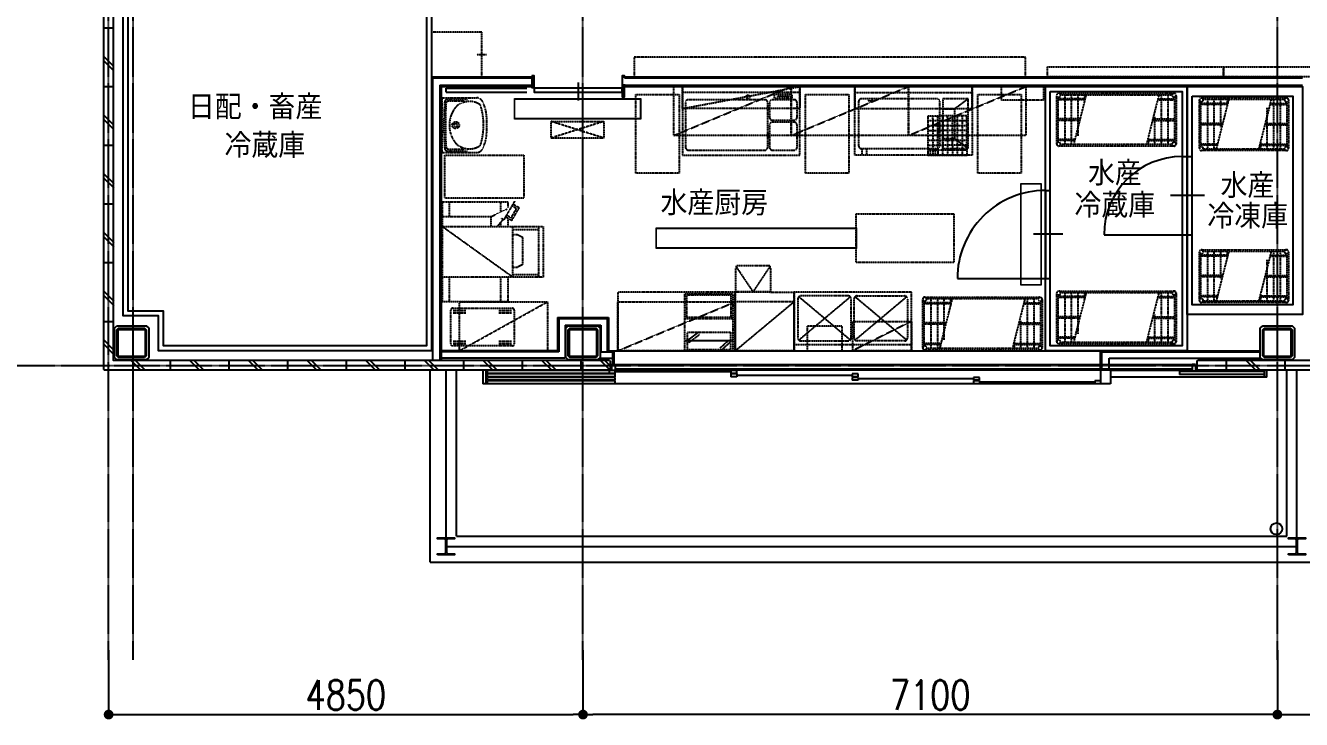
# Model space of a CAD drawing. Header units: millimetres. Extents: x 0 to 181737, y 0 to 59400.
# Drawn here: x 109000 to 122046, y 13956 to 21049 of the extents above; entities that cross this region are included whole.
import ezdxf
from ezdxf.enums import TextEntityAlignment as Align

# ---------------------------------------------------------------- set-up
doc = ezdxf.new("R2010")
doc.units = ezdxf.units.MM
doc.header["$LTSCALE"] = 0.2
for name, pattern in [('CENTER', [50.8, 31.75, -6.35, 6.35, -6.35]), ('HIDDEN', [9.525, 6.35, -3.175]), ('HIDDEN2', [0.1875, 0.125, -0.0625])]:
    doc.linetypes.add(name, pattern=pattern)
doc.layers.get('Defpoints').update_dxf_attribs({"color": 5})
for name, color, linetype in [('A_室名', 8, 'Continuous'), ('A_寸法', 7, 'Continuous'), ('A_建築', 8, 'Continuous'), ('A_建築（下図）', 8, 'Continuous'), ('A_建築（什器）', 8, 'Continuous'), ('A_建築（冷蔵・冷凍庫）', 8, 'Continuous'), ('A_建築（軽鉄下地）', 8, 'Continuous')]:
    doc.layers.add(name, color=color, linetype=linetype)
doc.layers.add('A_通芯', color=8, linetype='CENTER', plot=False)
doc.styles.add('Dim', font='simplex.shx', dxfattribs={"width": 0.8, "bigfont": 'extfont2.shx'})
doc.styles.add('MUSER', font='SIMPLEX.shx', dxfattribs={"height": 300, "bigfont": 'BIGFONT.shx'})
doc.styles.get("Standard").update_dxf_attribs({"font": 'simplex.shx', "width": 0.8, "bigfont": 'extfont2.shx'})
doc.dimstyles.new('1-1', dxfattribs={"dimtxt": 3, "dimasz": 1, "dimexe": 1, "dimexo": 0, "dimgap": 1, "dimtad": 1, "dimdec": 0, "dimtxsty": 'Dim', "dimblk": 'DOT', "dimcen": 0, "dimadec": 0, "dimazin": 0, "dimtfac": 1, "dimtdec": 0, "dimtix": 1, "dimtmove": 2, "dimatfit": 3, "dimldrblk": '引出矢', "dimfxl": 1, "dimarcsym": 0})

# ---------------------------------------------------------------- blocks, each defined once
blk = doc.blocks.new('_Dot')
at = {"color": 0, "linetype": 'ByBlock', "lineweight": -2}
blk.add_line((-0.5, 0), (-1, 0), dxfattribs=at)
at = {"color": 0, "linetype": 'ByBlock', "const_width": 0.5}
blk.add_lwpolyline([(-0.25, 0, 1), (0.25, 0, 1)], format="xyb", close=True, dxfattribs=at)
blk = doc.blocks.new('*D25')
at = {"layer": 'A_寸法', "lineweight": -2, "transparency": 16777216}
for p, q in [((109850, 14663), (109850, 14005)), ((114700, 14663), (114700, 14005)), ((109950, 14006), (114600, 14006))]:
    blk.add_line(p, q, dxfattribs=at)
at = {"layer": 'Defpoints', "color": 0}
for p in [(109850, 14663), (114700, 14663), (114700, 14006)]:
    blk.add_point(p, dxfattribs=at)
at = {"layer": 'A_寸法', "lineweight": -2, "transparency": 16777216, "xscale": 100, "yscale": 100, "zscale": 100, "rotation": 180}
blk.add_blockref('_Dot', (109850, 14006), dxfattribs=at)
at = {"layer": 'A_寸法', "lineweight": -2, "transparency": 16777216, "xscale": 100, "yscale": 100, "zscale": 100}
blk.add_blockref('_Dot', (114700, 14006), dxfattribs=at)
at = {"layer": 'A_寸法', "transparency": 16777216, "insert": (112275, 14206), "char_height": 300, "attachment_point": 5, "style": 'Dim'}
blk.add_mtext('4850', dxfattribs=at)
blk = doc.blocks.new('引出矢')
at = {"color": 0, "linetype": 'ByBlock', "lineweight": -2}
for p, q in [((-3.86, 1.04), (0, 0)), ((0, 0), (-1, 0)), ((-3.86, -1.04), (0, 0))]:
    blk.add_line(p, q, dxfattribs=at)
blk = doc.blocks.new('*D26')
at = {"layer": 'A_寸法', "lineweight": -2, "transparency": 16777216}
for p, q in [((114700, 14663), (114700, 14005)), ((121800, 14663), (121800, 14005)), ((121700, 14006), (114800, 14006))]:
    blk.add_line(p, q, dxfattribs=at)
at = {"layer": 'Defpoints', "color": 0, "transparency": 16777216}
for p in [(114700, 14663), (121800, 14663), (114700, 14006)]:
    blk.add_point(p, dxfattribs=at)
at = {"layer": 'A_寸法', "lineweight": -2, "transparency": 16777216, "xscale": 100, "yscale": 100, "zscale": 100, "rotation": 180}
blk.add_blockref('_Dot', (114700, 14006), dxfattribs=at)
at = {"layer": 'A_寸法', "lineweight": -2, "transparency": 16777216, "xscale": 100, "yscale": 100, "zscale": 100}
blk.add_blockref('_Dot', (121800, 14006), dxfattribs=at)
at = {"layer": 'A_寸法', "transparency": 16777216, "insert": (118250, 14206), "char_height": 300, "attachment_point": 5, "style": 'Dim'}
blk.add_mtext('7100', dxfattribs=at)
blk = doc.blocks.new('*D27')
at = {"layer": 'A_寸法', "lineweight": -2, "transparency": 16777216}
for p, q in [((121800, 14663), (121800, 14005)), ((129800, 14663), (129800, 14005)), ((121900, 14006), (129700, 14006))]:
    blk.add_line(p, q, dxfattribs=at)
at = {"layer": 'Defpoints', "color": 0, "transparency": 16777216}
for p in [(121800, 14663), (129800, 14663), (129800, 14006)]:
    blk.add_point(p, dxfattribs=at)
at = {"layer": 'A_寸法', "lineweight": -2, "transparency": 16777216, "xscale": 100, "yscale": 100, "zscale": 100, "rotation": 180}
blk.add_blockref('_Dot', (121800, 14006), dxfattribs=at)
at = {"layer": 'A_寸法', "lineweight": -2, "transparency": 16777216, "xscale": 100, "yscale": 100, "zscale": 100}
blk.add_blockref('_Dot', (129800, 14006), dxfattribs=at)
at = {"layer": 'A_寸法', "transparency": 16777216, "insert": (125800, 14206), "char_height": 300, "attachment_point": 5, "style": 'Dim'}
blk.add_mtext('8000', dxfattribs=at)

msp = doc.modelspace()

# ---------------------------------------------------------------- linework, layer by layer
at = {"layer": 'A_建築'}
for p, q in [((113150, 20525), (114175.97, 20525)), ((115125.97, 20525), (122057.5, 20525)), ((113250, 20425), (114175.97, 20425)), ((113250, 20425), (113250, 17625)), ((113300.97, 20368.5), (113300.97, 20408.5)), ((114650.97, 20467.25), (114650.97, 20282.75)), ((115125.97, 20425), (121674.65, 20425)), ((114440, 18065), (114960, 18065)), ((114440, 18065), (114440, 17725)), ((114960, 18065), (114960, 17725)), ((114440, 17725), (113250, 17725)), ((114960, 17725), (121625, 17725)), ((115017.47, 17585), (115017.47, 17725)), ((119992.47, 17525), (119992.47, 17725))]:
    msp.add_line(p, q, dxfattribs=at)
at = {"layer": 'A_建築', "linetype": 'HIDDEN', "ltscale": 5}
for p, q in [((113300.97, 20408.5), (114125.97, 20408.5)), ((113300.97, 20368.5), (114125.97, 20368.5))]:
    msp.add_line(p, q, dxfattribs=at)
at = {"layer": 'A_建築'}
for points in [[(114175.97, 20535), (114175.97, 20415), (114200.97, 20415), (114200.97, 20535)], [(114200.97, 20408.5), (114200.97, 20368.5), (115100.97, 20368.5), (115100.97, 20408.5)]]:
    msp.add_lwpolyline(points, close=True, dxfattribs=at)
msp.add_lwpolyline([(115125.97, 20512.53), (115125.97, 20535), (115100.97, 20535), (115100.97, 20320.03), (115125.97, 20320.03), (115125.97, 20449.87)], dxfattribs=at)
at = {"layer": 'A_建築', "linetype": 'Continuous', "lineweight": 0}
for points in [[(113999.26, 20302.56), (115291.26, 20302.56), (115291.26, 20092.56), (113999.26, 20092.56)], [(114002.26, 20299.56), (115288.26, 20299.56), (115288.26, 20095.56), (114002.26, 20095.56)], [(114004.26, 20297.56), (115286.26, 20297.56), (115286.26, 20097.56), (114004.26, 20097.56)], [(119175.27, 18393.48), (119175.27, 19435.48), (119385.27, 19435.48), (119385.27, 18393.48)], [(119178.27, 18396.48), (119178.27, 19432.48), (119382.27, 19432.48), (119382.27, 18396.48)], [(119180.27, 18398.48), (119180.27, 19430.48), (119380.27, 19430.48), (119380.27, 18398.48)]]:
    msp.add_lwpolyline(points, close=True, dxfattribs=at)
at = {"layer": 'A_建築', "linetype": 'Continuous', "lineweight": 0, "elevation": 790}
for points in [[(115446.95, 18980), (117497.31, 18980), (117497.31, 18770), (115446.95, 18770)], [(115449.95, 18977), (117494.31, 18977), (117494.31, 18773), (115449.95, 18773)], [(115451.95, 18975), (117492.31, 18975), (117492.31, 18775), (115451.95, 18775)]]:
    msp.add_lwpolyline(points, close=True, dxfattribs=at)
at = {"layer": 'A_建築（下図）', "color": 8, "linetype": 'Continuous'}
for p, q in [((109800, 17533.21), (109800, 35417)), ((109900, 17625.5), (109900, 35417)), ((109800, 21025), (109900, 21025)), ((109800, 20732.33), (109900, 20632.33)), ((109800, 20688), (109900, 20588)), ((109800, 20425), (109900, 20425)), ((109800, 20132.33), (109900, 20032.33)), ((109800, 20088), (109900, 19988)), ((109800, 19825), (109900, 19825)), ((109802.02, 19532.33), (109902.02, 19432.33)), ((109802.02, 19488), (109902.02, 19388)), ((109802.02, 19225), (109902.02, 19225)), ((109802.02, 18932.33), (109902.02, 18832.33)), ((109802.02, 18888), (109902.02, 18788)), ((109802.02, 18625), (109902.02, 18625)), ((109802.02, 18332.33), (109902.02, 18232.33)), ((109802.02, 18288), (109902.02, 18188)), ((109802.02, 18025), (109902.02, 18025)), ((109800, 17835.3), (109900, 17735.3)), ((109800, 17790.98), (109900, 17690.98)), ((114969.47, 17625), (109900.5, 17625)), ((110079.79, 17625), (110179.79, 17525)), ((110124.12, 17625), (110224.12, 17525)), ((110477.47, 17625), (110477.47, 17525)), ((110679.79, 17625), (110779.79, 17525)), ((110724.12, 17625), (110824.12, 17525)), ((111077.47, 17625), (111077.47, 17525)), ((111279.79, 17625), (111379.79, 17525)), ((111324.12, 17625), (111424.12, 17525)), ((111677.47, 17625), (111677.47, 17525)), ((111879.79, 17625), (111979.79, 17525)), ((111924.12, 17625), (112024.12, 17525)), ((112277.47, 17625), (112277.47, 17525)), ((112479.79, 17625), (112579.79, 17525)), ((112524.12, 17625), (112624.12, 17525)), ((112877.47, 17625), (112877.47, 17525)), ((113079.79, 17625), (113179.79, 17525)), ((113124.12, 17625), (113224.12, 17525)), ((113477.47, 17625), (113477.47, 17525)), ((113679.79, 17625), (113779.79, 17525)), ((113724.12, 17625), (113824.12, 17525)), ((114077.47, 17625), (114077.47, 17525)), ((114279.79, 17625), (114379.79, 17525)), ((114324.12, 17625), (114424.12, 17525)), ((114677.47, 17625), (114677.47, 17525)), ((114879.79, 17625), (114974.63, 17530.16)), ((114924.12, 17625), (114977.47, 17571.65)), ((114969.47, 17625), (114977.47, 17617)), ((114977.47, 17617), (114977.47, 17533)), ((120977.47, 17617), (120985.47, 17625)), ((120977.47, 17617), (120977.47, 17533)), ((128652, 17625), (120985.47, 17625)), ((121277.47, 17625), (121277.47, 17525)), ((121479.79, 17625), (121579.79, 17525)), ((121524.12, 17625), (121624.12, 17525)), ((121877.47, 17625), (121877.47, 17525)), ((109800.15, 17532.85), (109808, 17525)), ((114969.47, 17525), (109808, 17525)), ((114992, 17525), (109830.53, 17525)), ((113137, 15562), (113137, 17525)), ((113405, 15830), (113405, 17525)), ((113677.47, 17525), (113677.47, 17385)), ((113722.47, 17525), (113692.47, 17525)), ((113707.47, 17525), (113707.47, 17385)), ((115027.47, 17522.5), (114967.47, 17522.5)), ((114967.47, 17522.5), (114967.47, 17492.5)), ((115027.47, 17492.5), (114967.47, 17492.5)), ((114977.47, 17533), (114969.47, 17525)), ((114992.47, 17585), (114992.47, 17525)), ((114992.47, 17585), (115027.47, 17585)), ((114992.47, 17525), (115027.47, 17525)), ((115027.47, 17585), (115027.47, 17525)), ((115027.47, 17585), (120927.47, 17585)), ((115027.47, 17540), (120927.47, 17540)), ((119992.47, 17525), (115027.47, 17525)), ((115027.47, 17492.5), (115027.47, 17522.5)), ((116212.47, 17507.5), (115027.47, 17507.5)), ((115050, 17540), (120927.47, 17540)), ((116272.47, 17522.5), (116212.47, 17522.5)), ((116212.47, 17522.5), (116212.47, 17492.5)), ((116272.47, 17492.5), (116212.47, 17492.5)), ((116272.47, 17487.5), (116212.47, 17487.5)), ((116212.47, 17487.5), (116212.47, 17457.5)), ((116272.47, 17492.5), (116272.47, 17522.5)), ((116272.47, 17487.5), (116272.47, 17457.5)), ((117512.47, 17487.5), (117452.47, 17487.5)), ((117452.47, 17487.5), (117452.47, 17457.5)), ((117512.47, 17457.5), (117512.47, 17487.5)), ((119992.47, 17525), (119992.47, 17385)), ((120092.47, 17525), (119992.47, 17525)), ((120092.47, 17525), (120927.47, 17525)), ((120092.47, 17525), (120092.47, 17385)), ((120115, 17525), (120927.47, 17525)), ((121667.47, 17511), (120797.47, 17511)), ((120797.47, 17511), (120797.47, 17481)), ((120927.47, 17585), (120927.47, 17515)), ((120962.47, 17585), (120927.47, 17585)), ((120962.47, 17515), (120927.47, 17515)), ((120962.47, 17585), (120962.47, 17515)), ((120977.47, 17533), (120985.47, 17525)), ((125477.47, 17525), (120985.47, 17525)), ((128652, 17525), (121008, 17525)), ((121667.47, 17455), (121667.47, 17525)), ((121692.47, 17455), (121692.47, 17525)), ((121895, 15830), (121895, 17525)), ((113707.47, 17385), (113677.47, 17385)), ((119992.47, 17385), (113707.47, 17385)), ((116272.47, 17457.5), (116212.47, 17457.5)), ((117452.47, 17472.5), (116272.47, 17472.5)), ((117512.47, 17457.5), (117452.47, 17457.5)), ((117512.47, 17452.5), (117452.47, 17452.5)), ((117452.47, 17452.5), (117452.47, 17422.5)), ((117512.47, 17422.5), (117452.47, 17422.5)), ((117512.47, 17452.5), (117512.47, 17422.5)), ((118692.47, 17437.5), (117512.47, 17437.5)), ((118752.47, 17452.5), (118692.47, 17452.5)), ((118692.47, 17452.5), (118692.47, 17422.5)), ((118752.47, 17422.5), (118692.47, 17422.5)), ((118752.47, 17417.5), (118692.47, 17417.5)), ((118692.47, 17417.5), (118692.47, 17387.5)), ((118752.47, 17387.5), (118692.47, 17387.5)), ((118752.47, 17422.5), (118752.47, 17452.5)), ((118752.47, 17417.5), (118752.47, 17387.5)), ((119932.47, 17402.5), (118752.47, 17402.5)), ((119992.47, 17417.5), (119932.47, 17417.5)), ((119932.47, 17417.5), (119932.47, 17387.5)), ((119992.47, 17387.5), (119932.47, 17387.5)), ((120092.47, 17385), (119992.47, 17385)), ((121667.47, 17455), (120092.47, 17455)), ((121690, 17455), (120115, 17455)), ((121667.47, 17481), (120797.47, 17481)), ((121692.47, 17455), (121667.47, 17455)), ((113405, 15830), (121895, 15830)), ((113137, 15562), (122163, 15562))]:
    msp.add_line(p, q, dxfattribs=at)
at = {"layer": 'A_建築（下図）', "color": 8}
for p, q in [((113300, 15725), (113300, 17525)), ((113722.47, 17492.5), (113722.47, 17522.5)), ((115027.47, 17522.5), (113722.47, 17522.5)), ((115027.47, 17492.5), (113722.47, 17492.5)), ((113722.47, 17457.5), (113722.47, 17487.5)), ((115027.47, 17487.5), (113722.47, 17487.5)), ((115027.47, 17457.5), (115027.47, 17487.5)), ((122000, 15725), (122000, 17525)), ((115027.47, 17457.5), (113722.47, 17457.5)), ((113722.47, 17422.5), (113722.47, 17452.5)), ((115027.47, 17452.5), (113722.47, 17452.5)), ((115027.47, 17422.5), (113722.47, 17422.5)), ((113722.47, 17387.5), (113722.47, 17417.5)), ((115027.47, 17417.5), (113722.47, 17417.5)), ((115027.47, 17387.5), (113722.47, 17387.5)), ((115027.47, 17422.5), (115027.47, 17452.5)), ((115027.47, 17387.5), (115027.47, 17417.5)), ((113300, 15725), (122000, 15725))]:
    msp.add_line(p, q, dxfattribs=at)
at = {"layer": 'A_建築（下図）', "color": 8, "flags": 128}
for points in [[(109935.2, 17980), (110235.2, 17980), (110260.2, 17955), (110260.2, 17655), (110235.2, 17630), (109935.2, 17630), (109910.2, 17655), (109910.2, 17955), (109935.2, 17980)], [(114550, 17980), (114850, 17980), (114875, 17955), (114875, 17655), (114850, 17630), (114550, 17630), (114525, 17655), (114525, 17955), (114550, 17980)], [(121650, 17980), (121950, 17980), (121975, 17955), (121975, 17655), (121950, 17630), (121650, 17630), (121625, 17655), (121625, 17955), (121650, 17980)]]:
    msp.add_lwpolyline(points, close=True, dxfattribs=at)
at = {"layer": 'A_建築（下図）', "color": 8, "linetype": 'Continuous', "flags": 128}
for points in [[(110218.2, 17655), (109952.2, 17655), (109935.2, 17672), (109935.2, 17938), (109952.2, 17955), (110218.2, 17955), (110235.2, 17938), (110235.2, 17672), (110218.2, 17655)], [(110218.2, 17667), (109952.2, 17667), (109947.2, 17672), (109947.2, 17938), (109952.2, 17943), (110218.2, 17943), (110223.2, 17938), (110223.2, 17672), (110218.2, 17667)], [(114833, 17655), (114567, 17655), (114550, 17672), (114550, 17938), (114567, 17955), (114833, 17955), (114850, 17938), (114850, 17672), (114833, 17655)], [(114833, 17667), (114567, 17667), (114562, 17672), (114562, 17938), (114567, 17943), (114833, 17943), (114838, 17938), (114838, 17672), (114833, 17667)], [(121933, 17655), (121667, 17655), (121650, 17672), (121650, 17938), (121667, 17955), (121933, 17955), (121950, 17938), (121950, 17672), (121933, 17655)], [(121933, 17667), (121667, 17667), (121662, 17672), (121662, 17938), (121667, 17943), (121933, 17943), (121938, 17938), (121938, 17672), (121933, 17667)], [(113212.5, 15637.5), (113212.5, 15648.5), (113283.25, 15648.5), (113296.25, 15661.5), (113296.25, 15788.5), (113283.25, 15801.5), (113212.5, 15801.5), (113212.5, 15812.5), (113387.5, 15812.5), (113387.5, 15801.5), (113316.75, 15801.5), (113303.75, 15788.5), (113303.75, 15661.5), (113316.75, 15648.5), (113387.5, 15648.5), (113387.5, 15637.5), (113212.5, 15637.5)], [(121912.5, 15637.5), (121912.5, 15648.5), (121983.25, 15648.5), (121996.25, 15661.5), (121996.25, 15788.5), (121983.25, 15801.5), (121912.5, 15801.5), (121912.5, 15812.5), (122087.5, 15812.5), (122087.5, 15801.5), (122016.75, 15801.5), (122003.75, 15788.5), (122003.75, 15661.5), (122016.75, 15648.5), (122087.5, 15648.5), (122087.5, 15637.5), (121912.5, 15637.5)]]:
    msp.add_lwpolyline(points, close=True, dxfattribs=at)
at = {"layer": 'A_建築（下図）', "color": 8, "linetype": 'Continuous'}
msp.add_circle((121790, 15905), 60, dxfattribs=at)
for centre, end in [((109900.5, 17625.5), 270), ((109800.5, 17533.21), 225)]:
    msp.add_arc(centre, 0.5, 180, end, dxfattribs=at)
at = {"layer": 'A_建築（什器）', "color": 8, "linetype": 'HIDDEN2', "ltscale": 50}
for p, q in [((113150, 20980), (113150, 20525)), ((113665, 20980), (113150, 20980)), ((113665, 20525), (113665, 20980)), ((113615, 20752.5), (113715, 20752.5)), ((119223.3, 20725), (115223.3, 20725)), ((115223.3, 20725), (115223.3, 20525)), ((119223.3, 20525), (119223.3, 20725)), ((113150, 20525), (113665, 20525)), ((115223.3, 20525), (119223.3, 20525)), ((115628.33, 19925), (115628.33, 20425)), ((115628.33, 20425), (116828.33, 20425)), ((115628.33, 19925), (116828.33, 20425)), ((115718.33, 20425), (115718.33, 19725)), ((116918.33, 20425), (115718.33, 20425)), ((115718.33, 20425), (116918.33, 20425)), ((115718.33, 20200), (115718.33, 20425)), ((115718.33, 20200), (116918.33, 20425)), ((116918.33, 20365), (115718.33, 20365)), ((116828.33, 19925), (116828.33, 20425)), ((116828.33, 20425), (118028.33, 20425)), ((116828.33, 19925), (118028.33, 20425)), ((116828.33, 20425), (116828.33, 19925)), ((116918.33, 19725), (116918.33, 20425)), ((116918.33, 20425), (116918.33, 20200)), ((117478.33, 20425), (118678.33, 20425)), ((117478.33, 19725), (117478.33, 20425)), ((118678.33, 20425), (117478.33, 20425)), ((117478.33, 20425), (117478.33, 20200)), ((117478.33, 20365), (118678.33, 20365)), ((118028.33, 19925), (118028.33, 20425)), ((118028.33, 20425), (119228.33, 20425)), ((118028.33, 19925), (119228.33, 20425)), ((118028.33, 20425), (118028.33, 19925)), ((118153.96, 20425), (118219.9, 20425)), ((118678.33, 20425), (118678.33, 19725)), ((118678.33, 20200), (118678.33, 20425)), ((118678.33, 20360.25), (118678.33, 20323.25)), ((118978.91, 20425), (119408.91, 20425)), ((118978.91, 20285), (118978.91, 20425)), ((119228.33, 20425), (119228.33, 19925)), ((119408.91, 20425), (119408.91, 20285)), ((119563.74, 20356.84), (120746.74, 20356.84)), ((113258.48, 20310.31), (113610.48, 20310.31)), ((113258.48, 19750.31), (113258.48, 20310.31)), ((113315.81, 20295.31), (113520.67, 20295.31)), ((113329.38, 20277.31), (113488.87, 20277.31)), ((115241.7, 19538.58), (115241.7, 20344.58)), ((115241.7, 20344.58), (115681.7, 20344.58)), ((115681.7, 20344.58), (115681.7, 19538.58)), ((115748.33, 20262), (115748.33, 19803)), ((116560.33, 20290), (115776.33, 20290)), ((116588.33, 19803), (116588.33, 20262)), ((116608.33, 20262), (116608.33, 20108)), ((116860.33, 20290), (116636.33, 20290)), ((116838.33, 20345), (116658.33, 20345)), ((116658.33, 20305), (116658.33, 20345)), ((116658.33, 20305), (116838.33, 20305)), ((116808.33, 20330), (116688.33, 20330)), ((116688.33, 20330), (116688.33, 20320)), ((116688.33, 20320), (116808.33, 20320)), ((116808.33, 20320), (116808.33, 20330)), ((116838.33, 20305), (116838.33, 20345)), ((116888.33, 20108), (116888.33, 20262)), ((116918.33, 20298.32), (116918.33, 20241.94)), ((116976.58, 19538.58), (116976.58, 20344.58)), ((116976.58, 20344.58), (117416.58, 20344.58)), ((117416.58, 20344.58), (117416.58, 19538.58)), ((117478.33, 20259.14), (117478.33, 20341.55)), ((117478.33, 20308.13), (117478.33, 20309.04)), ((117518.33, 20270), (117518.33, 19820)), ((118318.33, 20300), (117548.33, 20300)), ((117618.48, 20300), (117618.48, 20278.66)), ((117660.26, 20300), (117618.48, 20300)), ((117618.48, 20278.66), (117660.26, 20278.66)), ((117660.26, 20278.66), (117660.26, 20300)), ((118348.33, 19820), (118348.33, 20270)), ((118638.33, 20300), (118378.33, 20300)), ((118378.33, 20300), (118378.33, 19790)), ((118638.33, 20300), (118498.71, 20195)), ((118638.33, 19790), (118638.33, 20300)), ((118738.52, 19538.58), (118738.52, 20344.58)), ((118738.52, 20344.58), (119178.52, 20344.58)), ((119408.91, 20285), (118978.91, 20285)), ((119178.52, 20344.58), (119178.52, 19538.58)), ((119543.74, 19836.84), (119543.74, 20336.84)), ((119558.74, 19856.21), (119558.74, 20317.48)), ((119834.56, 20299.69), (119558.74, 20299.69)), ((119831.54, 20289.69), (119558.74, 20289.69)), ((119583.1, 20341.84), (120724.37, 20341.84)), ((119625.74, 20341.84), (119625.74, 19831.84)), ((119692.74, 20341.84), (119692.74, 19831.84)), ((119718.74, 19831.84), (119847.27, 20341.84)), ((119759.74, 20341.84), (119759.74, 19919.73)), ((119826.74, 20341.84), (119826.74, 20273.79)), ((120588.74, 20341.84), (120460.2, 19831.84)), ((120573, 20289.69), (120748.74, 20289.69)), ((120576.02, 20299.69), (120748.74, 20299.69)), ((120614.74, 19831.84), (120614.74, 20341.84)), ((120681.74, 19831.84), (120681.74, 20341.84)), ((120748.74, 20317.48), (120748.74, 19856.21)), ((120763.74, 20336.84), (120763.74, 19836.84)), ((121002.28, 19790.22), (121002.28, 20290.22)), ((121017.28, 19809.59), (121017.28, 20270.86)), ((121293.09, 20253.07), (121017.28, 20253.07)), ((121290.08, 20243.07), (121017.28, 20243.07)), ((121019.28, 20310.22), (121892.28, 20310.22)), ((121041.64, 20295.22), (121872.91, 20295.22)), ((121084.28, 20295.22), (121084.28, 19785.22)), ((121151.28, 20295.22), (121151.28, 19785.22)), ((121177.28, 19785.22), (121305.81, 20295.22)), ((121218.28, 20295.22), (121218.28, 20011.11)), ((121285.28, 20295.22), (121285.28, 20227.17)), ((121737.28, 20295.22), (121608.74, 19785.22)), ((121721.54, 20243.07), (121897.28, 20243.07)), ((121724.56, 20253.07), (121897.28, 20253.07)), ((121763.28, 19785.22), (121763.28, 20295.22)), ((121830.28, 19785.22), (121830.28, 20295.22)), ((121897.28, 20270.86), (121897.28, 19809.59)), ((121912.28, 20290.22), (121912.28, 19790.22)), ((115718.33, 20205), (115718.33, 20180)), ((116918.33, 20200), (115718.33, 20200)), ((117478.33, 20200), (118678.33, 20200)), ((118625.15, 20125), (118225.15, 20123.42)), ((118225.15, 20123.42), (118226.73, 19723.42)), ((118275.15, 20123.61), (118276.73, 19723.62)), ((118325.15, 20123.81), (118326.73, 19723.81)), ((118375.15, 20124.01), (118376.73, 19724.01)), ((118498.71, 20195), (118378.33, 20195)), ((118378.33, 20195), (118378.33, 19895)), ((118425.15, 20124.21), (118426.73, 19724.21)), ((118475.15, 20124.4), (118476.73, 19724.41)), ((118498.71, 20195), (118498.71, 19895)), ((118525.15, 20124.6), (118526.73, 19724.6)), ((118575.15, 20124.8), (118576.73, 19724.8)), ((118626.73, 19725), (118625.15, 20125)), ((119785.27, 20094.34), (119558.74, 20094.34)), ((120526.73, 20094.34), (120748.74, 20094.34)), ((120547.74, 19831.84), (120547.74, 20115.96)), ((121696.28, 19785.22), (121696.28, 20207.34)), ((113278.48, 20065.56), (113278.48, 19995.06)), ((113293.48, 20065.56), (113293.48, 19995.06)), ((114373.08, 19898.5), (114373.08, 20068.5)), ((114373.08, 20068.5), (114913.08, 20068.5)), ((114913.08, 20068.5), (114373.08, 19898.5)), ((114913.08, 19898.5), (114373.08, 20068.5)), ((114913.08, 20068.5), (114913.08, 19898.5)), ((116608.33, 20032), (116608.33, 19803)), ((116636.33, 20080), (116860.33, 20080)), ((116860.33, 20060), (116636.33, 20060)), ((116888.33, 19803), (116888.33, 20032)), ((118625.35, 20075), (118225.35, 20073.42)), ((118625.55, 20025), (118225.55, 20023.42)), ((118625.74, 19975), (118225.75, 19973.42)), ((118225.75, 19973.42), (118226.73, 19723.42)), ((119780.74, 20079.34), (119558.74, 20079.34)), ((120522.21, 20079.34), (120748.74, 20079.34)), ((121243.81, 20047.72), (121017.28, 20047.72)), ((121239.28, 20032.72), (121017.28, 20032.72)), ((121670.75, 20032.72), (121897.28, 20032.72)), ((121675.27, 20047.72), (121897.28, 20047.72)), ((114913.08, 19898.5), (114373.08, 19898.5)), ((116828.33, 19925), (115628.33, 19925)), ((118028.33, 19925), (116828.33, 19925)), ((119228.33, 19925), (118028.33, 19925)), ((118625.94, 19925), (118225.94, 19923.42)), ((118626.14, 19875), (118226.14, 19873.42)), ((118378.33, 19895), (118498.71, 19895)), ((118498.71, 19895), (118638.33, 19790)), ((119734.47, 19883.99), (119558.74, 19883.99)), ((119731.46, 19873.99), (119558.74, 19873.99)), ((120724.37, 19831.84), (119583.1, 19831.84)), ((120472.92, 19873.99), (120748.74, 19873.99)), ((120475.94, 19883.99), (120748.74, 19883.99)), ((120480.74, 19831.84), (120480.74, 19899.9)), ((121193.01, 19837.37), (121017.28, 19837.37)), ((121624.48, 19837.37), (121897.28, 19837.37)), ((121629.28, 19785.22), (121629.28, 19853.28)), ((113258.48, 19750.31), (113610.48, 19750.31)), ((113288.55, 19284.15), (113288.55, 19724.15)), ((113288.55, 19724.15), (114094.55, 19724.15)), ((113315.81, 19765.31), (113520.67, 19765.31)), ((113329.38, 19783.31), (113488.87, 19783.31)), ((114094.55, 19724.15), (114094.55, 19284.15)), ((115718.33, 19725), (116918.33, 19725)), ((115776.33, 19775), (116560.33, 19775)), ((116636.33, 19775), (116860.33, 19775)), ((118678.33, 19725), (117478.33, 19725)), ((117548.33, 19790), (118318.33, 19790)), ((117553.33, 19725), (117553.33, 19790)), ((117603.33, 19725), (117603.33, 19790)), ((118626.34, 19825), (118226.34, 19823.42)), ((118626.53, 19775), (118226.54, 19773.42)), ((118226.73, 19723.42), (118626.73, 19725)), ((118253.33, 19725), (118253.33, 19790)), ((118303.33, 19725), (118303.33, 19790)), ((118378.33, 19790), (118638.33, 19790)), ((120746.74, 19816.84), (119563.74, 19816.84)), ((121189.99, 19827.37), (121017.28, 19827.37)), ((121892.28, 19770.22), (121019.28, 19770.22)), ((121872.91, 19785.22), (121041.64, 19785.22)), ((121621.46, 19827.37), (121897.28, 19827.37)), ((115681.7, 19538.58), (115241.7, 19538.58)), ((117416.58, 19538.58), (116976.58, 19538.58)), ((119178.52, 19538.58), (118738.52, 19538.58)), ((113258.48, 19245.14), (113933.48, 19245.14)), ((113258.48, 19245.14), (113258.48, 18225.14)), ((114094.55, 19284.15), (113288.55, 19284.15)), ((113333.48, 19095.14), (113333.48, 19245.14)), ((113333.48, 19095.14), (113333.48, 19245.14)), ((113858.48, 19142.38), (113858.48, 19245.14)), ((113858.48, 19142.38), (113858.48, 19245.14)), ((113999.61, 19251.91), (113890.36, 19062.68)), ((113933.48, 19187.6), (113933.48, 19245.14)), ((113933.48, 19187.6), (113933.48, 19245.14)), ((113972.34, 19054.9), (114047.34, 19184.81)), ((113972.34, 19054.9), (114047.34, 19184.81)), ((114020.02, 19177.49), (113972.48, 19204.93)), ((114020.02, 19177.49), (113972.48, 19204.93)), ((114047.34, 19184.81), (113982.48, 19222.25)), ((114047.34, 19184.81), (113982.48, 19222.25)), ((113258.48, 19095.14), (113758.48, 19095.14)), ((113258.48, 19095.14), (113758.48, 19095.14)), ((113758.48, 19095.14), (113925.71, 19174.14)), ((113758.48, 19095.14), (113925.71, 19174.14)), ((113758.48, 19095.14), (113758.48, 18995.14)), ((113758.48, 19095.14), (113758.48, 18995.14)), ((113824.37, 18995.13), (113885.6, 19066.75)), ((113824.37, 18995.13), (113885.6, 19066.75)), ((113890.36, 19062.68), (113868.61, 19075.24)), ((113972.34, 19054.9), (113907.48, 19092.34)), ((113972.34, 19054.9), (113907.48, 19092.34)), ((113965.02, 19082.22), (113917.48, 19109.67)), ((113965.02, 19082.22), (113917.48, 19109.67)), ((113933.48, 18995.14), (113933.48, 19077.34)), ((113933.48, 18995.14), (113933.48, 19077.34)), ((113965.02, 19082.22), (114020.02, 19177.49)), ((113965.02, 19082.22), (114020.02, 19177.49)), ((113983.48, 18475.14), (113258.48, 18995.14)), ((113983.48, 18475.14), (113258.48, 18995.14)), ((113258.48, 18995.14), (114293.48, 18995.14)), ((113258.48, 18995.14), (114293.48, 18995.14)), ((113858.48, 18995.14), (113858.48, 19035.03)), ((113858.48, 18995.14), (113858.48, 19035.03)), ((113983.48, 18475.14), (113983.48, 18995.14)), ((113983.48, 18475.14), (113983.48, 18995.14)), ((113983.48, 18965.14), (114243.48, 18965.14)), ((113983.48, 18965.14), (114243.48, 18965.14)), ((114243.48, 18995.14), (114243.48, 18475.14)), ((114243.48, 18995.14), (114243.48, 18475.14)), ((114293.48, 18995.14), (114293.48, 18475.14)), ((114033.48, 18910.14), (113983.48, 18910.14)), ((114033.48, 18910.14), (113983.48, 18910.14)), ((114033.48, 18910.14), (114083.48, 18885.14)), ((114033.48, 18910.14), (114083.48, 18885.14)), ((114083.48, 18605.14), (114083.48, 18885.14)), ((114083.48, 18605.14), (114083.48, 18885.14)), ((121002.28, 18237.04), (121002.28, 18737.04)), ((121017.28, 18256.41), (121017.28, 18717.68)), ((121293.09, 18699.89), (121017.28, 18699.89)), ((121290.08, 18689.89), (121017.28, 18689.89)), ((121019.28, 18757.04), (121892.28, 18757.04)), ((121041.64, 18742.04), (121872.91, 18742.04)), ((121084.28, 18742.04), (121084.28, 18232.04)), ((121151.28, 18742.04), (121151.28, 18232.04)), ((121177.28, 18232.04), (121305.81, 18742.04)), ((121218.28, 18742.04), (121218.28, 18457.93)), ((121285.28, 18742.04), (121285.28, 18673.99)), ((121737.28, 18742.04), (121608.74, 18232.04)), ((121721.54, 18689.89), (121897.28, 18689.89)), ((121724.56, 18699.89), (121897.28, 18699.89)), ((121763.28, 18232.04), (121763.28, 18742.04)), ((121830.28, 18232.04), (121830.28, 18742.04)), ((121897.28, 18717.68), (121897.28, 18256.41)), ((121912.28, 18737.04), (121912.28, 18237.04)), ((113983.48, 18580.14), (114033.48, 18580.14)), ((113983.48, 18580.14), (114033.48, 18580.14)), ((114083.48, 18605.14), (114033.48, 18580.14)), ((114083.48, 18605.14), (114033.48, 18580.14)), ((116260.52, 18564.71), (116260.52, 18325)), ((116265.52, 18569.71), (116266.52, 18569.71)), ((116266.52, 18588.58), (116266.52, 18569.71)), ((116266.52, 18582.42), (116439.02, 18325)), ((116608.52, 18591.58), (116269.52, 18591.58)), ((116439.02, 18325), (116611.52, 18582.42)), ((116611.52, 18588.58), (116611.52, 18569.71)), ((116611.52, 18569.71), (116612.52, 18569.71)), ((116617.52, 18564.71), (116617.52, 18325)), ((121696.28, 18232.04), (121696.28, 18654.16)), ((114293.48, 18475.14), (113258.48, 18475.14)), ((114293.48, 18475.14), (113258.48, 18475.14)), ((113333.48, 18225.14), (113333.48, 18475.14)), ((113333.48, 18225.14), (113333.48, 18475.14)), ((113858.48, 18225.14), (113858.48, 18475.14)), ((113858.48, 18225.14), (113858.48, 18475.14)), ((113933.48, 18225.14), (113933.48, 18475.14)), ((113933.48, 18225.14), (113933.48, 18475.14)), ((113983.48, 18505.14), (114243.48, 18505.14)), ((113983.48, 18505.14), (114243.48, 18505.14)), ((121243.81, 18494.54), (121017.28, 18494.54)), ((121239.28, 18479.54), (121017.28, 18479.54)), ((121670.75, 18479.54), (121897.28, 18479.54)), ((121675.27, 18494.54), (121897.28, 18494.54)), ((116257.52, 18325), (115057.52, 18325)), ((115057.52, 18325), (115057.52, 17725)), ((115741.71, 18305), (116231.7, 18305)), ((115741.71, 17725), (115741.71, 18305)), ((115761.7, 18065), (115761.7, 18295)), ((115761.7, 18295), (116211.71, 18295)), ((116211.71, 18295), (116211.71, 18065)), ((116231.7, 18305), (116231.7, 17725)), ((116257.52, 17725), (116257.52, 18325)), ((116257.52, 18324), (116257.52, 17726)), ((116258.52, 18324), (116257.52, 18324)), ((116266.52, 18325), (116258.52, 18325)), ((116258.52, 18324), (116258.52, 18325)), ((116611.52, 18327.9), (116266.52, 18327.9)), ((116266.52, 18325), (116266.52, 18327.9)), ((116611.52, 18325), (116266.52, 18325)), ((116611.52, 18327.9), (116611.52, 18325)), ((116611.52, 18325), (116856.52, 18325)), ((116856.52, 18324), (116856.52, 18325)), ((116856.52, 18324), (116857.52, 18324)), ((118057.52, 18325), (116857.52, 18325)), ((116857.52, 18325), (116857.52, 17725)), ((116857.52, 17726), (116857.52, 18324)), ((117433.73, 17833.79), (116906.3, 18276.21)), ((116906.3, 17833.79), (117433.73, 18276.21)), ((117412.52, 18285), (116927.52, 18285)), ((117481.3, 17833.79), (118008.73, 18276.21)), ((118008.73, 17833.79), (117481.3, 18276.21)), ((117502.52, 18285), (117987.52, 18285)), ((118057.52, 17725), (118057.52, 18325)), ((118194.13, 18272.13), (119377.13, 18272.13)), ((119543.74, 17814.98), (119543.74, 18314.98)), ((119558.74, 17834.34), (119558.74, 18295.61)), ((119834.56, 18277.83), (119558.74, 18277.83)), ((119831.54, 18267.83), (119558.74, 18267.83)), ((119563.74, 18334.98), (120746.74, 18334.98)), ((119583.1, 18319.98), (120724.37, 18319.98)), ((119625.74, 18319.98), (119625.74, 17809.98)), ((119692.74, 18319.98), (119692.74, 17809.98)), ((119718.74, 17809.98), (119847.27, 18319.98)), ((119759.74, 18319.98), (119759.74, 17897.86)), ((119826.74, 18319.98), (119826.74, 18251.92)), ((120588.74, 18319.98), (120460.2, 17809.98)), ((120573, 18267.83), (120748.74, 18267.83)), ((120576.02, 18277.83), (120748.74, 18277.83)), ((120614.74, 17809.98), (120614.74, 18319.98)), ((120681.74, 17809.98), (120681.74, 18319.98)), ((120748.74, 18295.61), (120748.74, 17834.34)), ((120763.74, 18314.98), (120763.74, 17814.98)), ((121193.01, 18284.19), (121017.28, 18284.19)), ((121189.99, 18274.19), (121017.28, 18274.19)), ((121621.46, 18274.19), (121897.28, 18274.19)), ((121624.48, 18284.19), (121897.28, 18284.19)), ((121629.28, 18232.04), (121629.28, 18300.1)), ((113933.48, 18225.14), (113258.48, 18225.14)), ((113347.9, 17793.8, 40), (113347.9, 18138.8, 40)), ((113367.9, 18158.8, 40), (113977.9, 18158.8, 40)), ((113373.53, 18134.74, 40), (113502.36, 18134.74, 40)), ((113437.53, 17725.14), (113437.53, 18225.14)), ((113437.53, 18225.14), (114337.53, 18225.14)), ((113437.53, 17725.14, -3960), (114337.53, 18225.14)), ((113840.47, 18134.74, 40), (113969.29, 18134.74, 40)), ((113997.9, 18138.8, 40), (113997.9, 17793.8, 40)), ((114337.53, 18225.14), (114337.53, 17725.14)), ((115057.52, 17725), (115057.52, 18225)), ((115057.52, 18225), (116257.52, 18225)), ((115057.52, 17725), (116257.52, 18225)), ((116257.52, 18225), (116257.52, 17725)), ((116857.52, 18225), (116257.52, 18225)), ((116257.52, 18225), (116257.52, 17725)), ((116257.52, 17725), (116857.52, 18225)), ((116857.52, 17725), (116857.52, 18225)), ((116897.52, 18255), (116897.52, 17855)), ((117442.52, 17855), (117442.52, 18255)), ((117472.52, 17855), (117472.52, 18255)), ((118017.52, 18255), (118017.52, 17855)), ((118174.13, 17752.13), (118174.13, 18252.13)), ((118189.13, 17771.5), (118189.13, 18232.77)), ((118464.95, 18214.98), (118189.13, 18214.98)), ((118461.93, 18204.98), (118189.13, 18204.98)), ((118213.49, 18257.13), (119354.76, 18257.13)), ((118256.13, 18257.13), (118256.13, 17747.13)), ((118323.13, 18257.13), (118323.13, 17747.13)), ((118349.13, 17747.13), (118477.66, 18257.13)), ((118390.13, 18257.13), (118390.13, 17835.02)), ((118457.13, 18257.13), (118457.13, 18189.08)), ((119219.13, 18257.13), (119090.59, 17747.13)), ((119203.39, 18204.98), (119379.13, 18204.98)), ((119206.41, 18214.98), (119379.13, 18214.98)), ((119245.13, 17747.13), (119245.13, 18257.13)), ((119312.13, 17747.13), (119312.13, 18257.13)), ((119379.13, 18232.77), (119379.13, 17771.5)), ((119394.13, 18252.13), (119394.13, 17752.13)), ((121892.28, 18217.04), (121019.28, 18217.04)), ((121872.91, 18232.04), (121041.64, 18232.04)), ((113373.53, 18111.64, 40), (113502.36, 18111.64, 40)), ((113840.47, 18111.64, 40), (113969.29, 18111.64, 40)), ((115741.71, 18054.99), (116231.7, 18054.99)), ((116211.71, 18065), (115761.7, 18065)), ((118057.52, 18025), (117457.52, 17725)), ((117457.52, 17725), (117457.52, 18025)), ((117457.52, 18025), (118057.52, 18025)), ((118057.52, 18025), (118057.52, 17725)), ((118415.66, 18009.63), (118189.13, 18009.63)), ((119157.13, 18009.63), (119379.13, 18009.63)), ((119178.13, 17747.13), (119178.13, 18031.25)), ((119785.27, 18072.48), (119558.74, 18072.48)), ((119780.74, 18057.48), (119558.74, 18057.48)), ((120522.21, 18057.48), (120748.74, 18057.48)), ((120526.73, 18072.48), (120748.74, 18072.48)), ((120547.74, 17809.98), (120547.74, 18094.09)), ((115767.62, 17915), (116207.62, 17915)), ((115767.62, 17735), (115767.62, 17915)), ((115768.02, 17829.76), (115876.38, 17911.69)), ((115783.1, 17809.82), (115891.46, 17891.75)), ((116207.62, 17915), (116207.62, 17735)), ((117351.6, 17975), (116991.6, 17975)), ((116991.6, 17975), (116991.6, 17725)), ((117351.6, 17725), (117351.6, 17975)), ((118411.13, 17994.63), (118189.13, 17994.63)), ((119152.6, 17994.63), (119379.13, 17994.63)), ((120480.74, 17809.98), (120480.74, 17878.04)), ((113977.9, 17773.8, 40), (113367.9, 17773.8, 40)), ((113373.53, 17821.93, 40), (113502.36, 17821.93, 40)), ((113373.53, 17798.83, 40), (113502.36, 17798.83, 40)), ((113840.47, 17821.93, 40), (113969.29, 17821.93, 40)), ((113840.47, 17798.83, 40), (113969.29, 17798.83, 40)), ((116231.7, 17825), (115741.71, 17825)), ((116207.62, 17825), (115767.62, 17825)), ((116105.42, 17755.81), (116187.35, 17829.81)), ((116122.18, 17737.26), (116204.11, 17811.26)), ((118057.52, 17785), (116857.52, 17785)), ((116927.52, 17825), (117412.52, 17825)), ((117987.52, 17825), (117502.52, 17825)), ((118364.86, 17799.28), (118189.13, 17799.28)), ((118361.85, 17789.28), (118189.13, 17789.28)), ((119354.76, 17747.13), (118213.49, 17747.13)), ((119103.31, 17789.28), (119379.13, 17789.28)), ((119106.33, 17799.28), (119379.13, 17799.28)), ((119111.13, 17747.13), (119111.13, 17815.19)), ((119734.47, 17862.13), (119558.74, 17862.13)), ((119731.46, 17852.13), (119558.74, 17852.13)), ((120746.74, 17794.98), (119563.74, 17794.98)), ((120724.37, 17809.98), (119583.1, 17809.98)), ((120472.92, 17852.13), (120748.74, 17852.13)), ((120475.94, 17862.13), (120748.74, 17862.13)), ((114337.53, 17725.14), (113437.53, 17725.14)), ((115057.52, 17725), (116257.52, 17725)), ((116257.52, 17725), (115057.52, 17725)), ((116231.7, 17725), (115741.71, 17725)), ((116207.62, 17735), (115767.62, 17735)), ((116258.52, 17726), (116257.52, 17726)), ((116257.52, 17725), (116857.52, 17725)), ((116258.52, 17725), (116258.52, 17726)), ((116856.52, 17725), (116258.52, 17725)), ((116856.52, 17725), (116856.52, 17726)), ((116856.52, 17726), (116857.52, 17726)), ((116857.52, 17725), (118057.52, 17725)), ((116991.6, 17725), (117351.6, 17725)), ((118057.52, 17725), (117457.52, 17725)), ((119377.13, 17732.13), (118194.13, 17732.13))]:
    msp.add_line(p, q, dxfattribs=at)
for points in [[(119448.6, 20525), (119448.6, 20625.26), (121248.6, 20625.26), (121248.6, 20525)], [(121248.6, 20525), (121248.6, 20625.26), (123048.6, 20625.26), (123048.6, 20525)]]:
    msp.add_lwpolyline(points, close=True, dxfattribs=at)
at = {"layer": 'A_建築（什器）', "color": 8, "linetype": 'HIDDEN2', "ltscale": 50, "elevation": 790}
msp.add_lwpolyline([(117492.31, 19124.99), (118492.31, 19124.99), (118492.31, 18624.99), (117492.31, 18624.99)], close=True, dxfattribs=at)
at = {"layer": 'A_建築（什器）', "color": 8, "linetype": 'HIDDEN2', "ltscale": 50}
for centre, radius in [((116388.33, 20320), 19), ((113398.48, 20030.31), 35), ((113398.48, 20030.31), 17.75)]:
    msp.add_circle(centre, radius, dxfattribs=at)
for centre, radius, start, end in [((119563.74, 20336.84, 10), 20, 90, 180), ((119563.74, 20336.84, 10), 20, 180, 90), ((120743.74, 20336.84, 10), 20, 90, 0), ((120743.74, 20336.84, 10), 20, 0, 90), ((116033.65, 20065.57), 2755.17, 175.788734, 180.000235), ((113315.81, 20265.31), 30, 89.999401, 175.05638), ((116125.12, 20065.57), 2831.64, 176.272886, 180.000178), ((113329.38, 20247.31), 30, 90.000553, 175.549846), ((113628.59, 20030.31), 295.11, 139.584599, 220.416388), ((113512.69, 20104.31), 160, 115.652966, 132.832999), ((113555.98, 20014.17), 260, 95.771805, 115.653803), ((113535.87, 20213.15), 60, 90, 95.771765), ((113539.59, 20085.66), 187.53, 53.477964, 91.138075), ((113610.48, 20240.31), 70, 26.857291, 89.999726), ((113055.89, 20041.45), 626.4, 4.834023, 18.129004), ((113316.08, 20091.22), 400, 8.892084, 26.85755), ((115776.33, 20262), 28, 90, 180), ((116560.33, 20262), 28, 0, 90), ((116636.33, 20262), 28, 90, 180), ((116860.33, 20262), 28, 0, 90), ((117548.33, 20270), 30, 90, 180), ((118318.33, 20270), 30, 0, 90), ((121022.28, 20290.22, 10), 20, 90, 180), ((121022.28, 20290.22, 10), 20, 180, 90), ((121892.28, 20290.22, 10), 20, 90, 0), ((121892.28, 20290.22, 10), 20, 0, 90), ((113083.48, 20030.31), 600, 0.000081, 6.116753), ((112670.92, 20030.35), 1047.56, 359.997833, 6.726696), ((116636.33, 20108), 28, 180, 270), ((116860.33, 20108), 28, 270, 0), ((116033.65, 19995.04), 2755.17, 179.999541, 184.211043), ((116125.11, 19995.04), 2831.63, 179.999601, 183.72692), ((113055.89, 20019.16), 626.4, 341.870985, 355.165831), ((113083.48, 20030.31), 600, 353.883313, 0.000081), ((112670.92, 20030.27), 1047.56, 353.273304, 0.002167), ((116636.33, 20032), 28, 90, 180), ((116860.33, 20032), 28, 0, 90), ((113512.69, 19956.31), 160, 227.167045, 244.34699), ((113316.08, 19969.39), 400, 333.142443, 351.107923), ((119563.74, 19836.84, 10), 20, 270, 180), ((119563.74, 19836.84, 10), 20, 180, 270), ((120743.74, 19836.84, 10), 20, 0, 270), ((120743.74, 19836.84, 10), 20, 270, 0), ((113315.81, 19795.31), 30, 184.94362, 270.000599), ((113329.38, 19813.31), 30, 184.452138, 269.999527), ((113555.98, 20046.45), 260, 244.346859, 264.228762), ((113535.87, 19847.46), 60, 264.227747, 270), ((113539.59, 19974.95), 187.53, 268.8619, 306.52223), ((113610.48, 19820.31), 70, 270.000274, 333.142709), ((115776.33, 19803), 28, 180, 270), ((116560.33, 19803), 28, 270, 0), ((116636.33, 19803), 28, 180, 270), ((116860.33, 19803), 28, 270, 0), ((117548.33, 19820), 30, 180, 270), ((118318.33, 19820), 30, 270, 0), ((121022.28, 19790.22, 10), 20, 270, 180), ((121022.28, 19790.22, 10), 20, 180, 270), ((121892.28, 19790.22, 10), 20, 0, 270), ((121892.28, 19790.22, 10), 20, 270, 0), ((121022.28, 18737.04, 10), 20, 90, 180), ((121022.28, 18737.04, 10), 20, 180, 90), ((121892.28, 18737.04, 10), 20, 90, 0), ((121892.28, 18737.04, 10), 20, 0, 90), ((116265.52, 18564.71), 5, 90, 180), ((116269.52, 18588.58), 3, 90, 180), ((116608.52, 18588.58), 3, 0, 90), ((116612.52, 18564.71), 5, 0, 90), ((116927.52, 18255), 30, 90, 180), ((117412.52, 18255), 30, 0, 90), ((117502.52, 18255), 30, 90, 180), ((117987.52, 18255), 30, 0, 90), ((118194.13, 18252.13, 10), 20, 90, 180), ((118194.13, 18252.13, 10), 20, 180, 90), ((119374.13, 18252.13, 10), 20, 90, 0), ((119374.13, 18252.13, 10), 20, 0, 90), ((119563.74, 18314.98, 10), 20, 90, 180), ((119563.74, 18314.98, 10), 20, 180, 90), ((120743.74, 18314.98, 10), 20, 90, 0), ((120743.74, 18314.98, 10), 20, 0, 90), ((113367.9, 18138.8, 40), 20, 90, 180), ((113977.9, 18138.8, 40), 20, 0, 90), ((121022.28, 18237.04, 10), 20, 270, 180), ((121022.28, 18237.04, 10), 20, 180, 270), ((121892.28, 18237.04, 10), 20, 0, 270), ((121892.28, 18237.04, 10), 20, 270, 0), ((113367.9, 17793.8, 40), 20, 180, 270), ((113977.9, 17793.8, 40), 20, 270, 0), ((116927.52, 17855), 30, 180, 270), ((117412.52, 17855), 30, 270, 0), ((117502.52, 17855), 30, 180, 270), ((117987.52, 17855), 30, 270, 0), ((118194.13, 17752.13, 10), 20, 270, 180), ((118194.13, 17752.13, 10), 20, 180, 270), ((119374.13, 17752.13, 10), 20, 0, 270), ((119374.13, 17752.13, 10), 20, 270, 0), ((119563.74, 17814.98, 10), 20, 270, 180), ((119563.74, 17814.98, 10), 20, 180, 270), ((120743.74, 17814.98, 10), 20, 0, 270), ((120743.74, 17814.98, 10), 20, 270, 0)]:
    msp.add_arc(centre, radius, start, end, dxfattribs=at)
at = {"layer": 'A_建築（冷蔵・冷凍庫）'}
for p, q in [((120827.49, 19710), (120827.49, 18910)), ((120827.49, 19710), (120927.5, 19710)), ((120827.5, 19710), (120827.5, 18910)), ((120927.5, 18910), (120927.5, 19710)), ((119427.48, 19363.21), (119427.49, 18463.21)), ((119427.48, 19363.21), (119477.5, 19363.21)), ((119427.49, 19363.21), (119427.5, 18463.21)), ((119477.5, 18463.21), (119477.5, 19363.21)), ((121056.34, 19311.26), (120707.91, 19311.26)), ((121056.36, 19311.26), (120707.92, 19311.26)), ((119606.34, 18914.48), (119307.91, 18914.48)), ((119606.36, 18914.48), (119307.92, 18914.48)), ((120027.49, 18910), (120927.5, 18910)), ((118527.49, 18463.2), (119477.5, 18463.21))]:
    msp.add_line(p, q, dxfattribs=at)
msp.add_lwpolyline([(113150, 22125), (113150, 17725), (110360.2, 17725), (110360.2, 18080), (110000, 18080), (110000, 22125), (113150, 22125)], dxfattribs=at)
for points in [[(113100, 22075), (113100, 17775), (110410.2, 17775), (110410.2, 18130), (110050, 18130), (110050, 22075)], [(119427.5, 20425), (120877.5, 20425), (120877.5, 17725), (119427.5, 17725)], [(119477.5, 20375), (120827.5, 20375), (120827.5, 17775), (119477.5, 17775)], [(120877.5, 20425), (122057.5, 20425), (122057.5, 18095), (120877.5, 18095)], [(120927.5, 20325), (121956.3, 20325), (121956.3, 18195.15), (120927.5, 18195.15)]]:
    msp.add_lwpolyline(points, close=True, dxfattribs=at)
for centre, radius, start, end in [((120827.49, 18910), 800, 90, 180), ((119427.49, 18463.21), 900, 90.000596, 180.000596)]:
    msp.add_arc(centre, radius, start, end, dxfattribs=at)
at = {"layer": 'A_建築（軽鉄下地）', "color": 8, "ltscale": 50}
for p, q in [((113162.5, 20512.5), (114175.97, 20512.5)), ((113162.5, 20512.5), (113162.5, 17625)), ((115125.97, 20512.5), (121674.65, 20512.5)), ((115125.97, 20512.5), (122057.5, 20512.5)), ((113237.5, 20437.5), (114175.97, 20437.5)), ((113237.5, 20437.5), (113237.5, 17625)), ((115125.97, 20437.5), (122057.5, 20437.5)), ((114452.5, 18052.5), (114947.5, 18052.5)), ((114452.5, 18052.5), (114452.5, 17712.5)), ((114947.5, 18052.5), (114947.5, 17712.5)), ((114517.5, 17987.5), (114882.5, 17987.5)), ((114517.5, 17987.5), (114517.5, 17647.5)), ((114882.5, 17987.5), (114882.5, 17712.5)), ((114452.5, 17712.5), (113250, 17712.5)), ((114517.5, 17647.5), (113250, 17647.5)), ((114875, 17712.5), (115004.97, 17712.5)), ((114875, 17647.5), (115004.97, 17647.5)), ((115004.97, 17585), (115004.97, 17725)), ((120004.97, 17712.5), (121625, 17712.5)), ((120004.97, 17525), (120004.97, 17712.5)), ((120079.97, 17647.5), (121625, 17647.5)), ((120079.97, 17525), (120079.97, 17647.5))]:
    msp.add_line(p, q, dxfattribs=at)
at = {"layer": 'A_通芯', "color": 8}
for points in [[(109850, 14565.35), (109850, 46450.31)], [(110100, 14565.35), (110100, 46450.31)], [(114700, 14565.35), (114700, 46450.31)], [(121800, 14565.35), (121800, 46450.31)], [(106118.42, 17575), (161724.97, 17575)]]:
    msp.add_lwpolyline(points, dxfattribs=at)

# ---------------------------------------------------------------- texts
at = {"layer": 'A_室名'}
for s, p in [('日配・畜産', (110660.53, 20338.63)), ('冷蔵庫 ', (111034.65, 19946.3)), ('水産厨房', (115492.86, 19359.12))]:
    msp.add_text(s, height=250, dxfattribs=at).set_placement(p, align=Align.TOP_LEFT)
for s, p in [('水産', (120138.8, 19537.97)), ('水産', (121494.39, 19410.45)), ('冷蔵庫', (120137.18, 19209.85)), ('冷凍庫', (121496.24, 19097.93))]:
    msp.add_text(s, height=250, dxfattribs=at).set_placement(p, align=Align.MIDDLE_CENTER)
at = {"layer": 'A_建築（什器）', "color": 8, "linetype": 'HIDDEN2', "ltscale": 50, "style": 'MUSER', "flags": 3}
msp.add_attdef('CODE', (113150, 20980), 'AC4518SS', height=0.01, rotation=270, dxfattribs=at)

# ---------------------------------------------------------------- dimensions: what is measured, and where the dimension line sits
at = {"layer": 'A_寸法'}
for base, p1, p2, picture, middle in [((114700, 14005.91), (109850, 14662.71), (114700, 14662.71), '*D25', (112275, 14205.91)), ((129800, 14005.91), (121800, 14662.71), (129800, 14662.71), '*D27', (125800, 14205.91))]:
    dim = msp.add_linear_dim(base=base, p1=p1, p2=p2, angle=180, dimstyle='1-1', override={"dimscale": 1, "dimtxt": 300, "dimasz": 100, "dimgap": 50, "dimlfac": 1, "dimclrd": 256, "dimclre": 256, "dimclrt": 256}, dxfattribs=at)
    dim.commit()
    dim.dimension.update_dxf_attribs({"geometry": picture, "text_midpoint": middle})
dim = msp.add_linear_dim(base=(114700, 14005.91), p1=(121800, 14662.71), p2=(114700, 14662.71), dimstyle='1-1', override={"dimscale": 1, "dimtxt": 300, "dimasz": 100, "dimgap": 50, "dimlfac": 1, "dimclrd": 256, "dimclre": 256, "dimclrt": 256}, dxfattribs=at)
dim.commit()
dim.dimension.update_dxf_attribs({"geometry": '*D26', "text_midpoint": (118250, 14205.91)})

doc.saveas('drawing.dxf')
